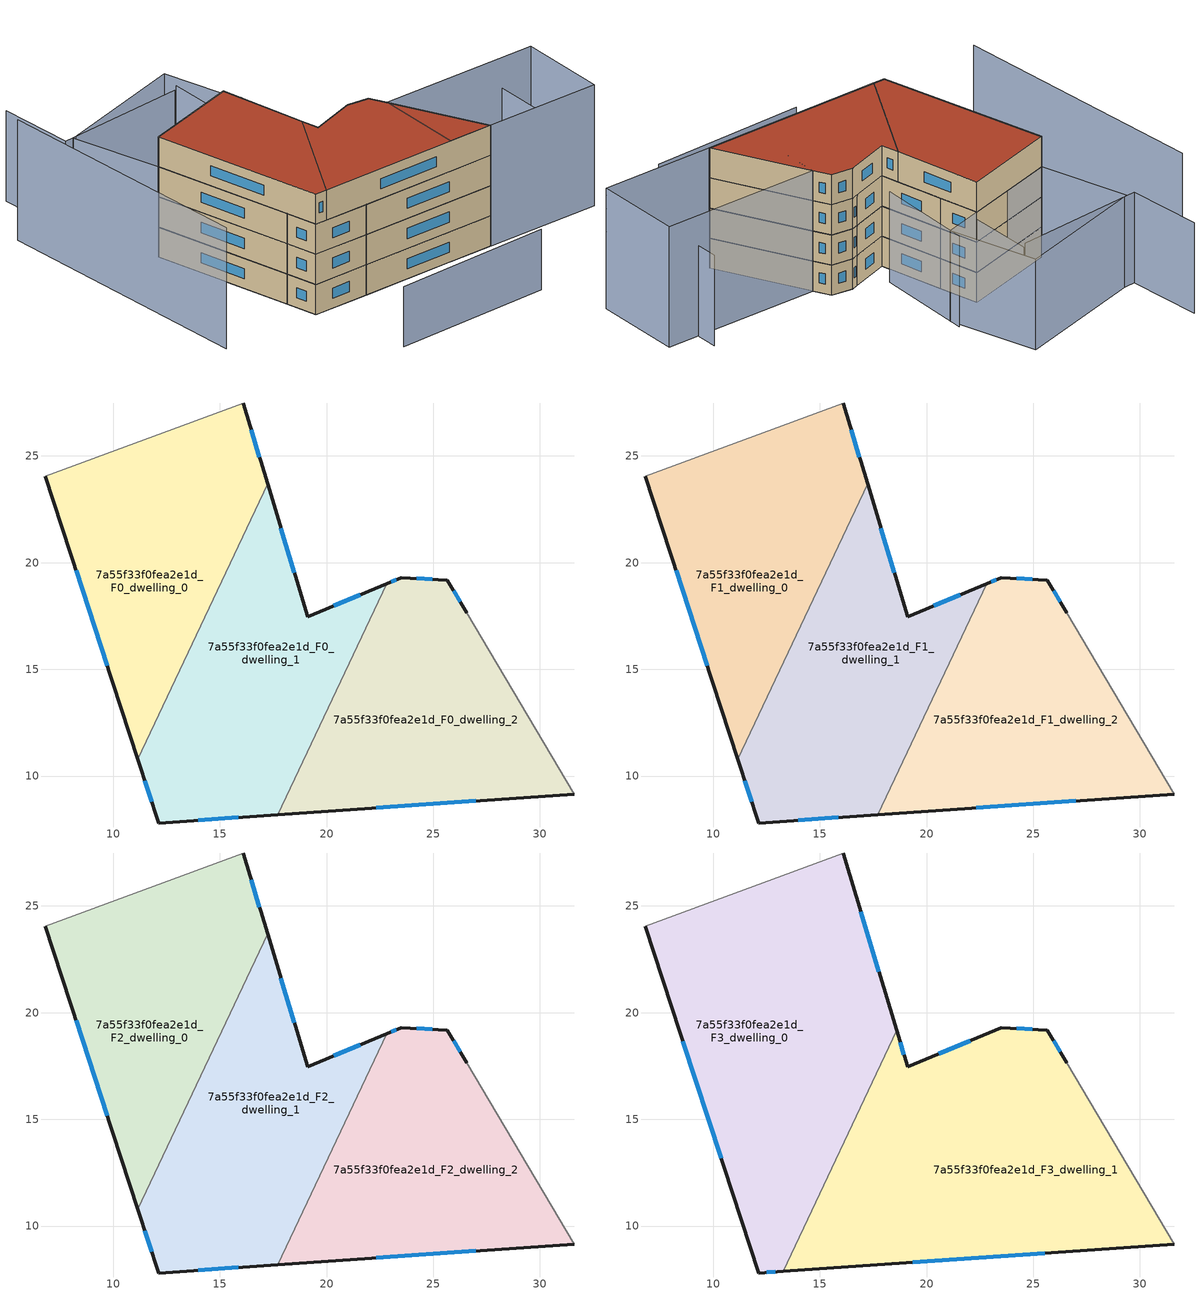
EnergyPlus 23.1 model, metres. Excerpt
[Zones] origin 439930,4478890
7a55f33f0fea2e1d_F0_dwelling_0
 floor ground (EU_floor_Construction): 11.16,10.78 17.24,23.69 16.09,27.48 6.82,24.05 z0
 wall outside (EU_wall_Construction): 11.16,10.78 6.82,24.05 / 16.09,27.48 17.24,23.69 z0:3
 wall adiabatic (EU_wall_Construction): 6.82,24.05 16.09,27.48 z0:3
 wall to 7a55f33f0fea2e1d_F0_dwelling_1 (EU_wall_Construction): 17.24,23.69 11.16,10.78 z0:3
 window (EU_Window_Construction): 9.72,15.17 8.26,19.65 / 16.47,26.22 16.86,24.95 z0.99:2.01
7a55f33f0fea2e1d_F0_dwelling_1
 floor ground (EU_floor_Construction): 17.72,8.19 22.82,19.01 19.11,17.46 17.24,23.69 11.16,10.78 12.14,7.8 z0
 wall outside (EU_wall_Construction): 17.72,8.19 12.14,7.8 11.16,10.78 / 17.24,23.69 19.11,17.46 22.82,19.01 z0:3
 wall to 7a55f33f0fea2e1d_F0_dwelling_2 (EU_wall_Construction): 22.82,19.01 17.73,8.19 z0:3
 window (EU_Window_Construction): 15.87,8.06 13.99,7.93 / 11.81,8.79 11.48,9.79 / 17.86,21.62 18.49,19.52 / 20.34,17.97 21.59,18.49 z0.99:2.01
7a55f33f0fea2e1d_F0_dwelling_2
 floor ground (EU_floor_Construction): 31.61,9.15 26.58,17.66 25.67,19.18 23.51,19.3 22.82,19.01 17.72,8.19 z0
 wall outside (EU_wall_Construction): 31.61,9.15 17.72,8.19 / 22.82,19.01 23.51,19.3 25.67,19.18 26.58,17.66 z0:3
 wall adiabatic (EU_wall_Construction): 26.58,17.66 31.61,9.15 z0:3
 window (EU_Window_Construction): 27,8.83 22.33,8.51 / 23.04,19.1 23.28,19.2 / 24.22,19.26 24.95,19.22 / 25.97,18.68 26.28,18.16 z0.99:2.01
7a55f33f0fea2e1d_F1_dwelling_0
 floor to 7a55f33f0fea2e1d_F0_dwelling_0 (EU_floor_Construction): 11.16,10.78 17.24,23.69 16.09,27.48 6.82,24.05 z3
 wall outside (EU_wall_Construction): 11.16,10.78 6.82,24.05 / 16.09,27.48 17.24,23.69 z3:6
 wall adiabatic (EU_wall_Construction): 6.82,24.05 16.09,27.48 z3:6
 wall to 7a55f33f0fea2e1d_F1_dwelling_1 (EU_wall_Construction): 17.24,23.69 11.16,10.78 z3:6
 window (EU_Window_Construction): 9.72,15.17 8.26,19.65 / 16.47,26.22 16.86,24.95 z3.99:5.01
7a55f33f0fea2e1d_F1_dwelling_1
 floor to 7a55f33f0fea2e1d_F0_dwelling_1 (EU_floor_Construction): 17.72,8.19 22.81,19.01 19.11,17.46 17.24,23.69 11.16,10.78 12.13,7.8 z3
 wall outside (EU_wall_Construction): 17.72,8.19 12.14,7.8 11.16,10.78 / 17.24,23.69 19.11,17.46 22.82,19.01 z3:6
 wall to 7a55f33f0fea2e1d_F1_dwelling_2 (EU_wall_Construction): 22.82,19.01 17.73,8.19 z3:6
 window (EU_Window_Construction): 15.87,8.06 13.99,7.93 / 11.81,8.79 11.48,9.79 / 17.86,21.62 18.49,19.52 / 20.34,17.97 21.59,18.49 z3.99:5.01
7a55f33f0fea2e1d_F1_dwelling_2
 floor to 7a55f33f0fea2e1d_F0_dwelling_2 (EU_floor_Construction): 31.61,9.15 26.58,17.66 25.67,19.18 23.5,19.3 22.81,19.01 17.72,8.19 z3
 wall outside (EU_wall_Construction): 31.61,9.15 17.72,8.19 / 22.82,19.01 23.51,19.3 25.67,19.18 26.58,17.66 z3:6
 wall adiabatic (EU_wall_Construction): 26.58,17.66 31.61,9.15 z3:6
 window (EU_Window_Construction): 27,8.83 22.33,8.51 / 23.04,19.1 23.28,19.2 / 24.22,19.26 24.95,19.22 / 25.97,18.68 26.28,18.16 z3.99:5.01
7a55f33f0fea2e1d_F2_dwelling_0
 floor to 7a55f33f0fea2e1d_F1_dwelling_0 (EU_floor_Construction): 11.16,10.78 17.24,23.69 16.09,27.48 6.82,24.05 z6
 wall outside (EU_wall_Construction): 11.16,10.78 6.82,24.05 / 16.09,27.48 17.24,23.69 z6:9
 wall adiabatic (EU_wall_Construction): 6.82,24.05 16.09,27.48 z6:9
 wall to 7a55f33f0fea2e1d_F2_dwelling_1 (EU_wall_Construction): 17.24,23.69 11.16,10.78 z6:9
 window (EU_Window_Construction): 9.72,15.17 8.26,19.65 / 16.47,26.22 16.86,24.95 z6.99:8.01
7a55f33f0fea2e1d_F2_dwelling_1
 floor to 7a55f33f0fea2e1d_F1_dwelling_1 (EU_floor_Construction): 17.72,8.19 22.81,19.01 19.11,17.46 17.24,23.69 11.16,10.78 12.13,7.8 z6
 wall outside (EU_wall_Construction): 17.72,8.19 12.14,7.8 11.16,10.78 / 17.24,23.69 19.11,17.46 22.82,19.01 z6:9
 wall to 7a55f33f0fea2e1d_F2_dwelling_2 (EU_wall_Construction): 22.82,19.01 17.73,8.19 z6:9
 window (EU_Window_Construction): 15.87,8.06 13.99,7.93 / 11.81,8.79 11.48,9.79 / 17.86,21.62 18.49,19.52 / 20.34,17.97 21.59,18.49 z6.99:8.01
7a55f33f0fea2e1d_F2_dwelling_2
 floor to 7a55f33f0fea2e1d_F1_dwelling_2 (EU_floor_Construction): 31.61,9.15 26.58,17.66 25.67,19.18 23.5,19.3 22.81,19.01 17.72,8.19 z6
 wall outside (EU_wall_Construction): 31.61,9.15 17.72,8.19 / 22.82,19.01 23.51,19.3 25.67,19.18 26.58,17.66 z6:9
 wall adiabatic (EU_wall_Construction): 26.58,17.66 31.61,9.15 z6:9
 window (EU_Window_Construction): 27,8.83 22.33,8.51 / 23.04,19.1 23.28,19.2 / 24.22,19.26 24.95,19.22 / 25.97,18.68 26.28,18.16 z6.99:8.01
7a55f33f0fea2e1d_F3_dwelling_0
 floor to 7a55f33f0fea2e1d_F2_dwelling_0 (EU_floor_Construction): 11.16,10.78 17.24,23.69 16.09,27.48 6.82,24.05 z9
 floor to 7a55f33f0fea2e1d_F2_dwelling_1 (EU_floor_Construction): 13.28,7.88 18.6,19.17 17.24,23.69 11.16,10.78 12.13,7.8 z9
 wall outside (EU_wall_Construction): 13.28,7.88 12.14,7.8 6.82,24.05 / 16.09,27.48 18.6,19.17 z9:12
 wall adiabatic (EU_wall_Construction): 6.82,24.05 16.09,27.48 z9:12
 wall to 7a55f33f0fea2e1d_F3_dwelling_1 (EU_wall_Construction): 18.6,19.17 13.28,7.88 z9:12
 window (EU_Window_Construction): 12.9,7.85 12.52,7.82 / 10.37,13.18 8.58,18.66 / 16.92,24.73 17.77,21.93 z9.99:11.01
 roof outside (EU_roof_Construction): 16.09,27.48 18.6,19.17 13.28,7.88 12.14,7.8 6.82,24.05 z12
7a55f33f0fea2e1d_F3_dwelling_1
 floor to 7a55f33f0fea2e1d_F2_dwelling_1 (EU_floor_Construction): 17.73,8.19 22.81,19.01 19.11,17.46 18.6,19.17 13.28,7.88 z9
 floor to 7a55f33f0fea2e1d_F2_dwelling_2 (EU_floor_Construction): 31.61,9.15 26.58,17.66 25.67,19.18 23.5,19.3 22.81,19.01 17.73,8.19 z9
 wall outside (EU_wall_Construction): 31.61,9.15 13.28,7.88 / 18.6,19.17 19.11,17.46 23.51,19.3 25.67,19.18 26.58,17.66 z9:12
 wall adiabatic (EU_wall_Construction): 26.58,17.66 31.61,9.15 z9:12
 window (EU_Window_Construction): 25.97,18.68 26.28,18.16 / 25.53,8.73 19.36,8.3 / 18.77,18.6 18.94,18.02 / 20.57,18.07 22.05,18.69 / 24.22,19.26 24.95,19.22 z9.99:11.01
 roof outside (EU_roof_Construction): 26.58,17.66 31.61,9.15 13.28,7.88 18.6,19.17 19.11,17.46 23.51,19.3 25.67,19.18 z12
shading: 15.1,-1.25 30.75,0.27 z0:6; -1.47,33.49 2.3,7.32 / 43.07,9.89 27.15,8.86 / 27.15,8.86 26.58,17.66 / 26.58,17.66 42.5,18.69 / 42.5,18.69 43.07,9.89 z0:12; 39.88,9.68 39.15,20.66 / 20.18,20.16 19.81,30.1 / 16.85,28.61 16.33,34.96 / 15.83,34.42 2.86,32.4 / 2.86,32.4 1.71,39.82 / 19.85,28.87 6.82,24.05 / 6.82,24.05 3.7,32.47 / 3.7,32.47 16.73,37.29 / 16.73,37.29 19.85,28.87 z0:9
[Building]
EU S2 Campaign: North Axis=0; Terrain=City; Solar Distribution=FullExterior
[Site:Location]
Madrid: Latitude=40.5; Longitude=-3.5; Time Zone=1; Elevation=609
[SizingPeriod:WeatherFileDays]
AnnualSizingPeriod: Begin Month=1; Begin Day of Month=1; End Month=12; End Day of Month=31; Day of Week for Start Day=Monday; Use Weather File Daylight Saving Period=No; Use Weather File Rain and Snow Indicators=No
[MATERIAL]
EU_InternalMass_Material: Roughness=MediumRough; Thickness=0.1; Conductivity=1; Density=1800; Specific Heat=900; Thermal Absorptance=0.9; Solar Absorptance=0.7; Visible Absorptance=0.7
[MATERIAL:NOMASS] Roughness=MediumRough; Thermal Absorptance=0.9; Solar Absorptance=0.7; Visible Absorptance=0.7
Name | Thermal Resistance
EU_wall_NoMass | 0.609216
EU_roof_NoMass | 0.513268
EU_floor_NoMass | 0.568163
[WINDOWMATERIAL:SIMPLEGLAZINGSYSTEM]
EU_Window_SimpleGlazing: UFactor=5.50606; Solar Heat Gain Coefficient=0.85; Visible Transmittance=0.85
[CONSTRUCTION]
EU_wall_Construction: EU_wall_NoMass
EU_roof_Construction: EU_roof_NoMass
EU_floor_Construction: EU_floor_NoMass
EU_InternalMass_Construction: EU_InternalMass_Material
EU_Window_Construction: EU_Window_SimpleGlazing
[ZONE] Type=1; Multiplier=1; Ceiling Height=autocalculate; Floor Area=autocalculate; Part of Total Floor Area=Yes
Name | Volume
7a55f33f0fea2e1d_F0_dwelling_0; 7a55f33f0fea2e1d_F1_dwelling_0; 7a55f33f0fea2e1d_F2_dwelling_0 | 263.604
7a55f33f0fea2e1d_F3_dwelling_0 | 395.387
7a55f33f0fea2e1d_F0_dwelling_1; 7a55f33f0fea2e1d_F1_dwelling_1; 7a55f33f0fea2e1d_F2_dwelling_1 | 263.598
7a55f33f0fea2e1d_F3_dwelling_1 | 395.394
7a55f33f0fea2e1d_F0_dwelling_2; 7a55f33f0fea2e1d_F1_dwelling_2; 7a55f33f0fea2e1d_F2_dwelling_2 | 263.61
[INTERNALMASS] Construction=EU_InternalMass_Construction
Name | Zone or ZoneList | Surface Area
7a55f33f0fea2e1d_F0_dwelling_0_EU_InternalMass | 7a55f33f0fea2e1d_F0_dwelling_0 | 87.868
7a55f33f0fea2e1d_F0_dwelling_1_EU_InternalMass | 7a55f33f0fea2e1d_F0_dwelling_1 | 87.8659
7a55f33f0fea2e1d_F0_dwelling_2_EU_InternalMass | 7a55f33f0fea2e1d_F0_dwelling_2 | 87.8699
7a55f33f0fea2e1d_F1_dwelling_0_EU_InternalMass | 7a55f33f0fea2e1d_F1_dwelling_0 | 87.868
7a55f33f0fea2e1d_F1_dwelling_1_EU_InternalMass | 7a55f33f0fea2e1d_F1_dwelling_1 | 87.8659
7a55f33f0fea2e1d_F1_dwelling_2_EU_InternalMass | 7a55f33f0fea2e1d_F1_dwelling_2 | 87.8699
7a55f33f0fea2e1d_F2_dwelling_0_EU_InternalMass | 7a55f33f0fea2e1d_F2_dwelling_0 | 87.868
7a55f33f0fea2e1d_F2_dwelling_1_EU_InternalMass | 7a55f33f0fea2e1d_F2_dwelling_1 | 87.8659
7a55f33f0fea2e1d_F2_dwelling_2_EU_InternalMass | 7a55f33f0fea2e1d_F2_dwelling_2 | 87.8699
7a55f33f0fea2e1d_F3_dwelling_0_EU_InternalMass | 7a55f33f0fea2e1d_F3_dwelling_0 | 131.796
7a55f33f0fea2e1d_F3_dwelling_1_EU_InternalMass | 7a55f33f0fea2e1d_F3_dwelling_1 | 131.798
[OTHEREQUIPMENT] Fuel Type=Electricity; Design Level Calculation Method=Watts/Area; Power per Zone Floor Area=1; Fraction Latent=0; Fraction Radiant=0; Fraction Lost=0; Carbon Dioxide Generation Rate=0; EndUse Subcategory=EU_Step8_InternalGains
Name | Zone or ZoneList or Space or SpaceList | Schedule
EU_Step8_InternalGain_7a55f33f0fea2e1d_F0_dwelling_0_f000 | 7a55f33f0fea2e1d_F0_dwelling_0 | EU_Step8_GainSchedule_7a55f33f0fea2e1d_F0_dwelling_0_f000
EU_Step8_InternalGain_7a55f33f0fea2e1d_F0_dwelling_1_f000 | 7a55f33f0fea2e1d_F0_dwelling_1 | EU_Step8_GainSchedule_7a55f33f0fea2e1d_F0_dwelling_1_f000
EU_Step8_InternalGain_7a55f33f0fea2e1d_F0_dwelling_2_f000 | 7a55f33f0fea2e1d_F0_dwelling_2 | EU_Step8_GainSchedule_7a55f33f0fea2e1d_F0_dwelling_2_f000
EU_Step8_InternalGain_7a55f33f0fea2e1d_F1_dwelling_0_f000 | 7a55f33f0fea2e1d_F1_dwelling_0 | EU_Step8_GainSchedule_7a55f33f0fea2e1d_F1_dwelling_0_f000
EU_Step8_InternalGain_7a55f33f0fea2e1d_F1_dwelling_1_f000 | 7a55f33f0fea2e1d_F1_dwelling_1 | EU_Step8_GainSchedule_7a55f33f0fea2e1d_F1_dwelling_1_f000
EU_Step8_InternalGain_7a55f33f0fea2e1d_F1_dwelling_2_f000 | 7a55f33f0fea2e1d_F1_dwelling_2 | EU_Step8_GainSchedule_7a55f33f0fea2e1d_F1_dwelling_2_f000
EU_Step8_InternalGain_7a55f33f0fea2e1d_F2_dwelling_0_f000 | 7a55f33f0fea2e1d_F2_dwelling_0 | EU_Step8_GainSchedule_7a55f33f0fea2e1d_F2_dwelling_0_f000
EU_Step8_InternalGain_7a55f33f0fea2e1d_F2_dwelling_1_f000 | 7a55f33f0fea2e1d_F2_dwelling_1 | EU_Step8_GainSchedule_7a55f33f0fea2e1d_F2_dwelling_1_f000
EU_Step8_InternalGain_7a55f33f0fea2e1d_F2_dwelling_2_f000 | 7a55f33f0fea2e1d_F2_dwelling_2 | EU_Step8_GainSchedule_7a55f33f0fea2e1d_F2_dwelling_2_f000
EU_Step8_InternalGain_7a55f33f0fea2e1d_F3_dwelling_0_f000 | 7a55f33f0fea2e1d_F3_dwelling_0 | EU_Step8_GainSchedule_7a55f33f0fea2e1d_F3_dwelling_0_f000
EU_Step8_InternalGain_7a55f33f0fea2e1d_F3_dwelling_1_f000 | 7a55f33f0fea2e1d_F3_dwelling_1 | EU_Step8_GainSchedule_7a55f33f0fea2e1d_F3_dwelling_1_f000
[ZONEVENTILATION:DESIGNFLOWRATE] Schedule=EU_AlwaysOn; Design Flow Rate Calculation Method=AirChanges/Hour; Air Changes per Hour=0.752966; Ventilation Type=Natural; Fan Pressure Rise=0; Fan Total Efficiency=1; Constant Term Coefficient=1; Temperature Term Coefficient=0; Velocity Term Coefficient=0; Velocity Squared Term Coefficient=0; Minimum Indoor Temperature=-100; Maximum Indoor Temperature=100; Delta Temperature=-100; Minimum Outdoor Temperature=-100; Maximum Outdoor Temperature=100; Maximum Wind Speed=40
Name | Zone or ZoneList or Space or SpaceList
EU_ConstantAir_7a55f33f0fea2e1d_F0_dwelling_0 | 7a55f33f0fea2e1d_F0_dwelling_0
EU_ConstantAir_7a55f33f0fea2e1d_F0_dwelling_1 | 7a55f33f0fea2e1d_F0_dwelling_1
EU_ConstantAir_7a55f33f0fea2e1d_F0_dwelling_2 | 7a55f33f0fea2e1d_F0_dwelling_2
EU_ConstantAir_7a55f33f0fea2e1d_F1_dwelling_0 | 7a55f33f0fea2e1d_F1_dwelling_0
EU_ConstantAir_7a55f33f0fea2e1d_F1_dwelling_1 | 7a55f33f0fea2e1d_F1_dwelling_1
EU_ConstantAir_7a55f33f0fea2e1d_F1_dwelling_2 | 7a55f33f0fea2e1d_F1_dwelling_2
EU_ConstantAir_7a55f33f0fea2e1d_F2_dwelling_0 | 7a55f33f0fea2e1d_F2_dwelling_0
EU_ConstantAir_7a55f33f0fea2e1d_F2_dwelling_1 | 7a55f33f0fea2e1d_F2_dwelling_1
EU_ConstantAir_7a55f33f0fea2e1d_F2_dwelling_2 | 7a55f33f0fea2e1d_F2_dwelling_2
EU_ConstantAir_7a55f33f0fea2e1d_F3_dwelling_0 | 7a55f33f0fea2e1d_F3_dwelling_0
EU_ConstantAir_7a55f33f0fea2e1d_F3_dwelling_1 | 7a55f33f0fea2e1d_F3_dwelling_1
[HVACTEMPLATE:THERMOSTAT] Constant Heating Setpoint=20; Constant Cooling Setpoint=50
EU_HeatOnly_7a55f33f0fea2e1d_F0_dwelling_0; EU_HeatOnly_7a55f33f0fea2e1d_F0_dwelling_1; EU_HeatOnly_7a55f33f0fea2e1d_F0_dwelling_2; EU_HeatOnly_7a55f33f0fea2e1d_F1_dwelling_0; EU_HeatOnly_7a55f33f0fea2e1d_F1_dwelling_1; EU_HeatOnly_7a55f33f0fea2e1d_F1_dwelling_2; EU_HeatOnly_7a55f33f0fea2e1d_F2_dwelling_0; EU_HeatOnly_7a55f33f0fea2e1d_F2_dwelling_1; EU_HeatOnly_7a55f33f0fea2e1d_F2_dwelling_2; EU_HeatOnly_7a55f33f0fea2e1d_F3_dwelling_0; EU_HeatOnly_7a55f33f0fea2e1d_F3_dwelling_1
[HVACTEMPLATE:ZONE:IDEALLOADSAIRSYSTEM] System Availability Schedule=EU_AlwaysOn; Maximum Heating Supply Air Temperature=50; Minimum Cooling Supply Air Temperature=13; Maximum Heating Supply Air Humidity Ratio=0.0156; Minimum Cooling Supply Air Humidity Ratio=0.0077; Heating Limit=NoLimit; Cooling Limit=NoLimit; Heating Availability Schedule=EU_AlwaysOn; Cooling Availability Schedule=EU_CoolingOff; Dehumidification Control Type=ConstantSensibleHeatRatio; Cooling Sensible Heat Ratio=0.7; Dehumidification Setpoint=60; Humidification Control Type=None; Humidification Setpoint=30; Outdoor Air Method=None; Outdoor Air Flow Rate per Person=0.00944; Outdoor Air Flow Rate per Zone Floor Area=0; Outdoor Air Flow Rate per Zone=0; Demand Controlled Ventilation Type=None; Outdoor Air Economizer Type=NoEconomizer; Heat Recovery Type=None; Sensible Heat Recovery Effectiveness=0.7; Latent Heat Recovery Effectiveness=0.65
Name | Template Thermostat
7a55f33f0fea2e1d_F0_dwelling_0 | EU_HeatOnly_7a55f33f0fea2e1d_F0_dwelling_0
7a55f33f0fea2e1d_F0_dwelling_1 | EU_HeatOnly_7a55f33f0fea2e1d_F0_dwelling_1
7a55f33f0fea2e1d_F0_dwelling_2 | EU_HeatOnly_7a55f33f0fea2e1d_F0_dwelling_2
7a55f33f0fea2e1d_F1_dwelling_0 | EU_HeatOnly_7a55f33f0fea2e1d_F1_dwelling_0
7a55f33f0fea2e1d_F1_dwelling_1 | EU_HeatOnly_7a55f33f0fea2e1d_F1_dwelling_1
7a55f33f0fea2e1d_F1_dwelling_2 | EU_HeatOnly_7a55f33f0fea2e1d_F1_dwelling_2
7a55f33f0fea2e1d_F2_dwelling_0 | EU_HeatOnly_7a55f33f0fea2e1d_F2_dwelling_0
7a55f33f0fea2e1d_F2_dwelling_1 | EU_HeatOnly_7a55f33f0fea2e1d_F2_dwelling_1
7a55f33f0fea2e1d_F2_dwelling_2 | EU_HeatOnly_7a55f33f0fea2e1d_F2_dwelling_2
7a55f33f0fea2e1d_F3_dwelling_0 | EU_HeatOnly_7a55f33f0fea2e1d_F3_dwelling_0
7a55f33f0fea2e1d_F3_dwelling_1 | EU_HeatOnly_7a55f33f0fea2e1d_F3_dwelling_1
[SIZING:ZONE] Zone Cooling Design Supply Air Temperature Input Method=SupplyAirTemperature; Zone Cooling Design Supply Air Temperature=13; Zone Heating Design Supply Air Temperature Input Method=SupplyAirTemperature; Zone Heating Design Supply Air Temperature=50; Zone Cooling Design Supply Air Humidity Ratio=0.008; Zone Heating Design Supply Air Humidity Ratio=0.008; Cooling Design Air Flow Method=DesignDay; Cooling Design Air Flow Rate=0; Cooling Minimum Air Flow per Zone Floor Area=0.000762; Cooling Minimum Air Flow=0; Cooling Minimum Air Flow Fraction=0.2; Heating Design Air Flow Method=DesignDay; Heating Design Air Flow Rate=0; Heating Maximum Air Flow per Zone Floor Area=0.002032; Heating Maximum Air Flow=0.141576; Heating Maximum Air Flow Fraction=0.3; Account for Dedicated Outdoor Air System=No; Dedicated Outdoor Air System Control Strategy=NeutralSupplyAir; Dedicated Outdoor Air Low Setpoint Temperature for Design=autosize; Dedicated Outdoor Air High Setpoint Temperature for Design=autosize; Zone Load Sizing Method=Sensible Load Only No Latent Load; Zone Latent Cooling Design Supply Air Humidity Ratio Input Method=HumidityRatioDifference; Zone Cooling Design Supply Air Humidity Ratio Difference=0.005; Zone Latent Heating Design Supply Air Humidity Ratio Input Method=HumidityRatioDifference; Zone Humidification Design Supply Air Humidity Ratio Difference=0.005
7a55f33f0fea2e1d_F0_dwelling_0; 7a55f33f0fea2e1d_F0_dwelling_1; 7a55f33f0fea2e1d_F0_dwelling_2; 7a55f33f0fea2e1d_F1_dwelling_0; 7a55f33f0fea2e1d_F1_dwelling_1; 7a55f33f0fea2e1d_F1_dwelling_2; 7a55f33f0fea2e1d_F2_dwelling_0; 7a55f33f0fea2e1d_F2_dwelling_1; 7a55f33f0fea2e1d_F2_dwelling_2; 7a55f33f0fea2e1d_F3_dwelling_0; 7a55f33f0fea2e1d_F3_dwelling_1
[SCHEDULE:CONSTANT]
Name | Hourly Value
EU_AlwaysOn | 1
EU_CoolingOff | 0
[SCHEDULE:FILE] Column Number=1; Rows to Skip at Top=0; Number of Hours of Data=8760; Column Separator=Comma; Interpolate to Timestep=No; Minutes per Item=60; Adjust Schedule for Daylight Savings=Yes
Name | File
EU_Step8_GainSchedule_7a55f33f0fea2e1d_F0_dwelling_0_f000 | ../../schedules/7a55f33f0fea2e1d/7a55f33f0fea2e1d_F0_dwelling_0_f000_gain.csv
EU_Step8_GainSchedule_7a55f33f0fea2e1d_F0_dwelling_1_f000 | ../../schedules/7a55f33f0fea2e1d/7a55f33f0fea2e1d_F0_dwelling_1_f000_gain.csv
EU_Step8_GainSchedule_7a55f33f0fea2e1d_F0_dwelling_2_f000 | ../../schedules/7a55f33f0fea2e1d/7a55f33f0fea2e1d_F0_dwelling_2_f000_gain.csv
EU_Step8_GainSchedule_7a55f33f0fea2e1d_F1_dwelling_0_f000 | ../../schedules/7a55f33f0fea2e1d/7a55f33f0fea2e1d_F1_dwelling_0_f000_gain.csv
EU_Step8_GainSchedule_7a55f33f0fea2e1d_F1_dwelling_1_f000 | ../../schedules/7a55f33f0fea2e1d/7a55f33f0fea2e1d_F1_dwelling_1_f000_gain.csv
EU_Step8_GainSchedule_7a55f33f0fea2e1d_F1_dwelling_2_f000 | ../../schedules/7a55f33f0fea2e1d/7a55f33f0fea2e1d_F1_dwelling_2_f000_gain.csv
EU_Step8_GainSchedule_7a55f33f0fea2e1d_F2_dwelling_0_f000 | ../../schedules/7a55f33f0fea2e1d/7a55f33f0fea2e1d_F2_dwelling_0_f000_gain.csv
EU_Step8_GainSchedule_7a55f33f0fea2e1d_F2_dwelling_1_f000 | ../../schedules/7a55f33f0fea2e1d/7a55f33f0fea2e1d_F2_dwelling_1_f000_gain.csv
EU_Step8_GainSchedule_7a55f33f0fea2e1d_F2_dwelling_2_f000 | ../../schedules/7a55f33f0fea2e1d/7a55f33f0fea2e1d_F2_dwelling_2_f000_gain.csv
EU_Step8_GainSchedule_7a55f33f0fea2e1d_F3_dwelling_0_f000 | ../../schedules/7a55f33f0fea2e1d/7a55f33f0fea2e1d_F3_dwelling_0_f000_gain.csv
EU_Step8_GainSchedule_7a55f33f0fea2e1d_F3_dwelling_1_f000 | ../../schedules/7a55f33f0fea2e1d/7a55f33f0fea2e1d_F3_dwelling_1_f000_gain.csv
